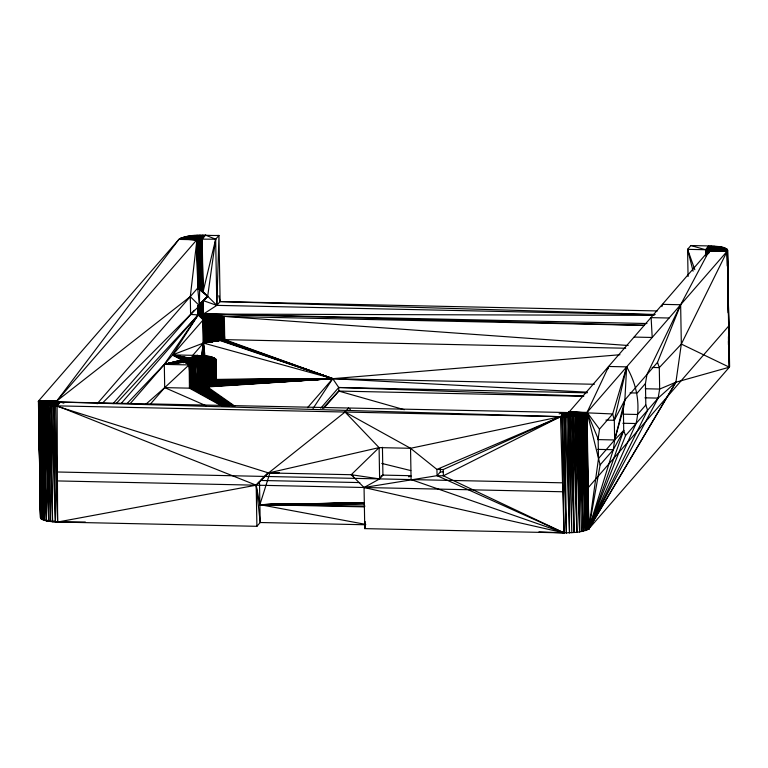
<?xml version="1.0" encoding="UTF-8"?>
<svg xmlns="http://www.w3.org/2000/svg" width="768" height="768" viewBox="0 0 768 768"><rect width="100%" height="100%" fill="white"/><g stroke="black" fill="none" stroke-linecap="round" stroke-linejoin="round"><path stroke-width="1.15" d="M259.478 481.402L260.198 522.518L256.906 526.31L57.619 522.029C51.994 521.386 45.293 521.99 40.618 518.304L38.544 400.963L178.886 239.395C190.906 232.867 205.949 236.006 218.966 235.421L215.674 239.222L207.677 296.237L199.69 304.234L199.709 314.294L198.182 314.87L116.352 403.411M653.99 315.379L203.222 314.054L203.261 300.614L207.677 296.237L197.712 288.058L196.934 239.722L198.893 239.117L215.674 239.222L216.826 305.366L203.501 314.016L198.182 314.87L190.608 314.467L102.096 403.469M97.114 403.814L197.712 288.058L201.072 289.805L200.026 238.992L193.21 235.574L199.728 239.021L200.429 289.296L198.144 287.971L197.251 239.53L180.202 238.445L197.021 239.654L197.76 288.01L207.677 296.237L199.44 305.722L197.712 288.058L197.021 239.654L179.664 238.752L196.934 239.722L190.291 296.592L190.608 314.467L199.44 305.722L199.622 289.622L199.075 288.605L202.426 291.014L216.826 305.366L654.01 314.746M216.826 305.366L218.966 235.421L220.118 301.574L216.826 305.366L203.261 300.614L203.501 314.016L211.162 317.155L224.323 316.397L644.448 325.402M203.011 356.179L203.05 319.805L198.182 314.87L198.019 305.933M181.728 360.432C187.805 356.669 198.163 356.659 204.566 359.914C198.49 363.677 188.131 363.686 181.728 360.432L164.304 364.387L127.238 403.363M693.091 271.19L687.59 249.341L706.166 249.744L709.19 250.378L569.117 412.013L567.811 412.541L60.413 402.067L55.594 405.821C50.035 405.005 42.451 406.099 38.4 401.616L56.669 401.222L60.115 402.058L560.496 416.659C569.328 416.314 579.264 417.101 587.088 412.397L727.21 251.155C725.914 244.963 714.077 246.989 708.864 245.933L690.883 245.539L687.59 249.341L688.061 276.509M645.283 388.752L659.664 389.069L675.907 382.214L729.35 367.2L727.584 250.176L709.286 250.512L727.584 250.176L729.35 367.2L588.787 528.922L613.306 449.712L614.65 439.958L623.357 408.97L624.874 399.917L626.65 366.864L608.678 366.48L587.088 412.397L588.787 528.922C581.29 532.896 572.333 532.57 564.067 532.886L364.771 528.624L364.051 487.507L351.245 474.72L268.55 472.944L55.594 405.821L57.619 522.029L256.186 485.194L268.55 472.944L345.053 412.042L348.538 408.019M189.168 362.467L189.427 388.157L221.99 406.07M365.174 521.53L364.771 528.624L365.242 525.206M202.464 356.15L203.453 343.046C209.664 339.187 217.738 340.08 224.726 339.638L625.709 348.24M201.907 356.122L203.453 343.046L221.558 340.08L332.736 378.672L587.184 392.179M199.43 289.21L203.107 291.667L201.878 238.925L202.387 235.114L201.562 238.925L202.426 291.014L197.712 288.058L199.45 288.595L198.643 239.165L187.747 236.294L198.893 239.117L199.632 288.72L197.712 288.058L202.656 291.226L201.878 238.925L203.942 235.114M563.597 416.678L564.413 412.867L565.152 416.659L569.51 532.781L566.717 416.611L564.73 412.858L566.4 532.877L563.597 416.678L564.106 412.867L562.042 416.678L564.067 532.886L538.973 531.85M569.117 412.013L587.088 412.397L600.115 464.89L588.787 528.922L625.498 435.677L658.138 398.112L675.907 382.214L588.787 528.922L598.493 458.544L598.147 438.883L599.491 429.13L612.682 413.952L626.65 366.864C636.586 384.106 640.694 404.006 636.048 423.533L588.787 528.922L586.32 413.04L568.954 412.138L586.762 412.714L588.787 528.922L675.907 382.214L681.331 344.074L680.64 304.742L709.238 250.771L727.44 250.829L729.6 366.547L729.418 365.904M201.398 355.69L203.453 343.046L221.674 340.118M623.357 408.97L623.731 430.416L588.787 528.922L647.587 410.256L645.821 404.995L645.446 383.549L646.963 374.496L680.64 304.742L662.669 304.358L661.901 306.605M588.787 528.922L658.138 398.112L659.664 389.069L659.29 367.613L657.514 362.352L680.64 304.742M145.901 404.189L164.707 387.629L189.427 388.157C198.125 387.437 209.626 389.28 216.403 383.069L215.923 360.154C212.602 354.634 203.03 356.4 197.27 355.43L172.55 354.902L198.182 314.87L198.067 305.875L198.25 314.803L203.501 314.016L646.944 323.53M598.493 458.544L614.65 439.958L614.304 420.288L626.65 366.864M198.643 239.165L186.528 236.515L198.394 239.203L199.267 288.49L197.712 288.058L202.426 291.014L200.822 235.142L201.562 238.925L202.656 291.226L199.382 289.104L203.107 291.667L215.674 239.222L205.478 235.133L201.878 238.925M202.195 290.803L199.334 289.027L201.974 290.592L200.947 238.944L199.267 235.181L201.254 238.934L202.195 290.803L197.712 288.058L198.941 288.298L198.163 239.251L185.376 236.746L197.952 239.299L198.787 288.211L200.218 289.133L199.44 239.05L191.77 235.728L199.728 239.021L200.851 289.632L197.712 288.058L199.104 288.384L198.394 239.203L185.376 236.746M597.869 439.594L614.65 439.958L624.874 399.917L657.514 362.352M121.459 403.152L198.182 314.87L210.134 317.318L211.565 340.397L223.488 339.696L223.085 316.378L202.877 314.016L202.387 301.478L202.57 314.016L203.222 314.054L202.829 301.046L200.448 303.466M607.997 368.784L608.678 366.48M269.99 472.675L259.891 504.643L365.712 524.39M189.926 362.506L189.024 364.915L191.011 388.176L222.336 405.706M39.59 454.147L40.435 517.661L38.544 400.963L56.698 401.088L196.867 239.779L178.886 239.395L56.678 401.155L38.419 401.29L40.618 518.304L38.688 402.259L56.726 401.347L38.986 402.566L41.222 518.928L39.389 402.874L56.87 401.472L38.986 402.566M559.104 413.846L563.798 412.858L562.042 416.678L566.4 532.877M652.099 367.459L659.29 367.613L681.331 344.074L727.21 251.155L709.238 250.771M605.914 420.115L614.304 420.288L624.874 399.917M619.987 354.73L332.736 378.672L216.403 383.069L215.99 359.827L204.557 360.077L215.923 360.154C208.579 365.741 197.837 364.358 189.024 364.915L164.304 364.387L164.707 387.629L150.547 403.93M600.115 464.89L613.306 449.712L623.731 430.416L625.498 435.677M313.056 408.461L332.736 378.672L594.374 384.278M323.923 408.173L338.794 391.066L338.726 387.494L332.736 378.672L224.726 339.638L212.64 340.243L211.162 317.155L203.242 314.064L198.182 314.87L164.304 364.387L185.741 362.102L189.024 364.915L191.482 362.554L190.608 364.934L191.011 388.176M190.694 362.534L189.024 364.915L164.707 387.629L206.333 405.84M307.555 407.645L332.736 378.672L223.67 339.802L203.453 343.046L172.55 354.902L189.312 357.994L197.27 355.43L195.6 357.811L195.677 362.582M710.381 245.971L705.869 249.734L705.984 255.677L705.869 249.734L708.864 245.933L705.562 249.725L705.667 255.715M205.478 235.133L202.186 238.934L203.107 291.667M113.088 403.67L194.314 310.195M130.464 403.334L203.664 319.296L211.162 317.155L211.565 340.397L224.726 339.638L224.323 316.397L203.501 314.016L198.442 314.678L198.192 305.741L198.336 314.746L203.232 314.054M192.499 355.642L203.453 343.046L219.677 340.435L332.736 378.672L207.494 386.947L205.795 363.917L199.795 361.997L207.091 363.706L208.723 386.717L208.32 363.475L201.024 361.757L209.472 363.226L210.95 386.198L332.736 378.672L222.624 339.946L203.722 342.787L203.05 319.805M320.736 408.202L338.726 387.494L587.194 392.822M258.826 482.16L256.186 485.194L256.906 526.31M561.619 413.837L563.798 412.858L560.496 416.659L564.067 532.886L364.051 487.507L437.088 475.67L440.381 471.869L440.304 468.739M645.446 383.549L637.2 393.034L630.01 392.88M645.821 404.995L637.574 414.48L623.194 414.173M588.403 487.488L728.726 326.006M322.608 408.49L338.794 391.066L583.67 396.317M614.65 439.958L623.731 430.416M201.552 303.523L201.946 314.045L203.222 314.054L199.709 314.294L199.546 304.339L199.709 314.294L203.222 314.054L198.874 314.496L198.672 305.232L198.71 314.554L203.222 314.054L202.608 301.258M268.55 472.531L256.186 485.194L260.198 522.518L365.674 524.774M202.992 300.941L207.677 296.237M201.514 302.352L201.946 314.045L201.946 301.92L202.57 314.016L202.166 301.699L202.253 314.026M261.13 479.77L268.55 472.416M353.261 475.843L351.245 474.72L379.085 447.619L410.544 448.291L560.496 416.659L443.376 475.805L437.088 475.67L436.915 469.411L410.544 448.291L345.053 412.042L379.085 447.619L379.622 478.906L364.051 487.507M194.899 362.563L194.813 357.792L197.27 355.43L190.07 357.936L190.157 362.707M199.277 304.627L199.478 314.342L203.222 314.054L201.638 314.054L201.293 302.573L201.341 314.083L203.222 314.054L198.566 314.621L198.355 305.568L198.442 314.678L198.269 305.664M55.594 405.821L60.115 402.058L54.096 405.754L55.392 521.914L85.334 522.01M56.698 401.088L38.765 400.637L56.746 401.021L190.291 296.592L199.44 305.722M194.102 362.554L194.026 357.792L197.27 355.43L190.848 357.878L190.934 362.65M706.541 254.477L706.464 249.763L713.347 246.125L706.166 249.744L706.253 254.477L706.166 249.744L711.878 246.038L705.869 249.734M193.306 362.563L193.229 357.792L197.27 355.43L191.635 357.84L191.722 362.611M380.851 476.256L382.925 475.104L410.89 475.709M54.643 521.261L48.672 521.222L47.242 405.11L58.694 401.952L48.509 405.283L52.55 521.702L49.834 405.427L59.232 402.01L51.206 405.562L55.392 521.914L52.637 405.667L59.52 402.029L51.206 405.562L52.55 521.702L56.131 521.712M52.637 405.667L59.808 402.048L54.096 405.754L57.619 522.029L57.12 405.859L60.413 402.067L63.85 403.162M561.667 413.933L563.798 412.858M192.509 362.582L192.432 357.811L197.27 355.43M560.496 416.659L436.915 469.411L443.213 469.546L560.496 416.659L57.12 405.859L256.186 485.194L259.891 504.643L364.157 506.87M49.834 405.427L58.963 401.981L48.509 405.283L50.534 521.491L55.325 521.51M707.539 249.869L719.933 246.874L707.779 249.907L707.606 253.411L707.539 249.869L718.733 246.682L707.29 249.84L707.357 253.382L707.29 249.84L717.475 246.509L707.021 249.811L707.088 253.382L707.021 249.811L716.15 246.365L706.742 249.782L706.819 254.477L706.742 249.782L714.768 246.23L706.464 249.763L706.56 254.458M48.067 520.378L44.477 520.339L42 404.006L57.571 401.75L42.893 404.256L46.416 520.81L43.862 404.496L57.974 401.837L44.918 404.717L48.672 521.222L46.042 404.918L58.205 401.885L44.918 404.717L46.416 520.81L48.806 520.829M181.795 360.096L164.304 364.387L185.155 362.006M46.042 404.918L58.445 401.923L47.242 405.11L50.534 521.491M181.738 360.259L164.304 364.387L184.608 361.891M379.085 447.619L268.55 472.944L279.302 472.694M181.776 360.595L164.304 364.387L184.099 361.776M707.827 253.44L707.779 249.907L721.066 247.075L708 249.955L708.058 253.536L708 249.955L722.122 247.296L708.211 249.994L708.269 253.574L708.211 249.994L723.091 247.536L708.413 250.042L708.48 253.584L708.586 250.09L723.974 247.786L708.413 250.042M181.882 360.758L164.304 364.387L183.629 361.642M182.045 360.912L164.304 364.387L181.91 359.933L172.55 354.902L188.573 358.07L188.774 362.822M43.862 404.496L57.763 401.798L42.893 404.256L44.477 520.339L41.203 403.738L57.235 401.645L40.502 403.459L42.23 519.523L39.389 402.874L56.976 401.53L39.898 403.171L42.23 519.523M182.256 361.075L164.304 364.387L183.216 361.507M182.525 361.229L164.304 364.387L182.842 361.373M408.509 476.774L410.861 476.381M223.085 316.378L224.726 339.638L203.453 343.046L203.549 356.227M203.309 319.546L204.067 342.538L222.653 339.946L203.722 342.787L203.309 319.546L198.182 314.87L211.162 317.155M234.864 406.166L207.494 386.947L207.091 363.706L200.429 361.882L208.32 363.475L209.875 386.467L332.736 378.672L220.589 340.253L203.722 342.787L224.726 339.638L221.002 339.638L219.35 316.435L203.501 314.016L198.336 314.746L198.125 305.818L198.25 314.803M219.446 340.368L204.067 342.538L221.558 340.08L204.067 342.538L203.664 319.296L198.182 314.87L209.155 317.501L210.538 340.56L224.726 339.638L216.086 339.888L214.502 316.752L203.501 314.016L644.41 325.248M42 404.006L57.389 401.702L41.203 403.738L43.238 519.946L40.502 403.459L57.091 401.587L39.898 403.171M220.589 340.253L219.542 340.397M204.067 342.538L224.726 339.638L214.906 339.994L213.35 316.867L203.501 314.016L221.846 316.378L223.488 339.619M219.677 340.435L223.651 339.792L204.499 342.278L203.664 319.296M221.539 340.08L204.499 342.278L204.096 319.046L198.182 314.87L208.234 317.693L209.568 340.742L223.603 339.773L204.499 342.278L224.726 339.638L213.754 340.109L212.237 317.002L203.501 314.016L220.598 316.397L222.259 339.696L223.488 339.696L222.25 339.619L221.846 316.378M709.008 250.262L709.056 252.643L709.104 250.32L726.077 248.621L709.008 250.262L708.922 252.595L708.883 250.205L725.472 248.333L708.749 250.147L708.787 252.49L708.749 250.147L724.771 248.054L708.586 250.09L708.634 252.451M204.096 319.046L205.008 342.038L219.322 340.33M209.155 317.501L209.568 340.742L223.526 339.734L206.256 341.568L205.19 318.557L198.182 314.87L206.573 318.106L207.782 341.136L223.603 339.773L208.646 340.925L207.379 317.894L198.182 314.87L204.605 318.797L205.008 342.038L220.416 340.195M222.509 339.898L205.008 342.038L221.424 340.032M205.008 342.038L223.603 339.773L207.782 341.136L207.379 317.894M204.605 318.797L205.594 341.798L219.101 340.243M205.19 318.557L205.594 341.798L220.253 340.128L206.256 341.568L205.843 318.326L198.182 314.87M219.226 340.291L220.378 340.176L206.256 341.568L224.726 339.638L210.538 340.56L210.134 317.318M218.726 340.013L219.926 339.936L209.568 340.742L224.726 339.638L205.594 341.798L221.366 340.013M205.594 341.798L223.574 339.763L206.986 341.347L205.843 318.326M206.256 341.568L223.555 339.754M206.573 318.106L206.986 341.347L220.032 340.013M208.234 317.693L208.646 340.925L224.726 339.638L206.986 341.347L220.099 340.061M206.986 341.347L222.394 339.84L210.538 340.56L219.888 339.907M199.066 314.448L203.222 314.054L201.043 314.102L200.669 303.197L200.755 314.141L203.222 314.054L199.258 314.39L198.931 304.973L198.874 314.496M708.883 250.205L726.077 248.621M221.203 339.926L207.782 341.136L224.726 339.638M222.307 339.782L208.646 340.925L218.803 340.08M208.646 340.925L219.984 339.984M726.586 248.918L709.104 250.32L726.989 249.226L727.258 265.978M220.598 316.397L221.002 339.638L222.259 339.696L211.565 340.397L223.478 339.677L211.565 340.397L221.078 339.821L212.64 340.243L212.237 317.002M199.718 304.166L199.949 314.246L203.222 314.054L200.477 314.17L200.083 303.792L200.208 314.208L203.222 314.054M216.077 379.402L332.736 378.672L212.842 385.632L211.536 362.688L202.099 361.498L210.547 362.957L211.939 385.93L332.736 378.672L203.453 343.046L204.038 355.843M212.64 340.243L222.259 339.706L212.64 340.243L218.64 339.936M216.048 379.805L332.736 378.672L214.358 385.027L213.245 362.093L203.002 361.21L212.438 362.39L213.648 385.334L332.736 378.672L216.096 379.594M215.712 380.285L332.736 378.672L215.472 384.384L214.56 361.469L203.712 360.902L213.955 361.786L214.963 384.71L332.736 378.672L215.923 380.035M681.331 344.074L729.35 367.2L727.296 249.533L709.248 250.445L709.152 252.701L709.19 250.378L726.989 249.226L709.19 250.378L727.488 249.859L709.286 250.512M213.35 316.867L213.754 340.109L219.821 339.811L214.906 339.994L214.502 316.752M215.683 316.646L216.086 339.888L222.269 339.725L218.554 339.792L216.883 316.56L203.501 314.016L215.683 316.646L217.286 339.802L218.554 339.773L218.112 316.483L203.501 314.016M218.573 339.84L222.259 339.696L213.754 340.109L219.869 339.878L218.582 339.85L219.802 339.773L218.112 316.483M204.288 361.814L204.25 359.424L215.53 358.838L216.029 383.894L332.736 378.672L216.605 380.544M213.754 340.109L223.478 339.686L216.086 339.888L221.002 339.638M223.478 339.677L214.906 339.994L221.04 339.744L219.754 339.677L219.35 316.435M215.923 360.154L204.499 360.25L215.75 360.49L216.336 383.395L332.736 378.672L216.173 380.832M214.906 339.994L222.259 339.706M216.086 339.888L221.04 339.763M215.549 376.032L215.53 358.838L204.413 359.587L215.789 359.165L215.933 382.08L332.736 378.672L215.866 384.058L215.069 361.142L204.211 360.576L215.462 360.816L215.866 384.058L215.616 360.653L204.384 360.413L215.462 360.816M215.558 381.763L332.736 378.672L216.154 383.731L215.789 359.165L204.518 359.75L215.952 359.491L216.336 383.395M727.584 250.176L709.306 250.637L727.565 250.502M216.259 381.427L332.736 378.672L216.355 382.733L215.933 382.08M215.683 381.139L332.736 378.672L216.202 382.406L215.952 359.491L204.566 359.914L215.99 359.827L216.403 383.069M38.4 401.616L56.726 401.347L38.688 402.259L41.222 518.928M364.042 502.685L259.891 504.643L364.992 506.102M364.061 502.771L259.891 504.643L363.859 503.779M364.109 502.858L259.891 504.643L363.994 503.654M364.186 502.954L259.891 504.643L364.166 503.53M363.83 503.069L259.891 504.643L363.907 503.405M363.974 503.174L259.891 504.643L364.157 503.29M38.419 401.29L56.678 401.155L38.544 400.963L40.618 518.304M204.384 360.413L215.75 360.49L216.029 383.894M218.832 295.747L220.118 301.574L657.302 310.944M669.101 318.019L651.12 317.635L652.205 337.469L634.224 337.075M644.957 397.834L658.138 398.112M622.867 423.245L636.048 423.533M597.725 449.376L613.306 449.712M440.381 471.869L443.53 471.936M58.272 472.013L561.648 482.803M260.304 480.451L359.779 482.582M58.426 480.95L561.811 491.741M220.118 301.574L655.181 314.486M338.726 387.494L583.661 396M586.762 412.714L569.05 412.07L612.682 413.952L614.304 420.288M585.782 413.347L568.723 412.262L585.149 413.654L588.077 529.402L586.32 413.04L568.848 412.205L585.782 413.347L588.077 529.402M180.202 238.445L197.126 239.587L197.962 287.952L198.912 288.394L197.75 239.357L184.301 237.005L197.952 239.299L198.634 288.144M224.323 316.397L628.195 345.504M180.835 238.138L197.405 239.472L198.25 288L198.912 288.394L197.885 287.962M584.41 413.952L568.416 412.378L583.584 414.25L586.81 530.016L585.149 413.654L568.579 412.32L584.41 413.952L586.81 530.016M198.048 287.962L197.405 239.472L182.39 237.552L197.75 239.357L198.374 288.038L198.912 288.394L198.048 287.962L197.126 239.587M182.39 237.552L197.568 239.414L198.374 288.038M582.672 414.528L568.032 412.493L581.674 414.787L585.158 530.592L583.584 414.25L568.234 412.435L582.672 414.528L585.158 530.592M183.302 237.274L197.75 239.357M351.245 474.72L379.622 478.906L382.925 475.104L382.435 447.302M580.598 415.046L567.581 412.589L579.446 415.277L583.171 531.12L581.674 414.787L567.811 412.541L580.598 415.046L583.171 531.12M182.083 359.77L172.55 354.902L187.853 358.157L188.054 362.909M182.304 359.606L172.55 354.902L187.162 358.253L187.363 363.005M182.582 359.443L182.63 361.824L182.582 359.443L172.55 354.902L186.499 358.349L186.691 363.101M381.792 463.411L410.813 470.592M182.918 359.29L182.957 361.67L182.918 359.29L172.55 354.902L185.866 358.464L186.048 363.216L185.866 358.464M690.883 245.539L705.562 249.725M338.794 391.066L404.294 409.709M183.408 362.688L183.293 359.136L172.55 354.902L185.27 358.579L185.405 362.141M199.162 239.078L189.034 236.083L198.893 239.117L199.632 288.72L197.712 288.058L201.744 290.39L200.947 238.944L197.722 235.248L200.63 238.954L201.744 290.39L197.712 288.058L199.824 288.854L199.162 239.078L190.378 235.891L199.44 239.05L200.429 289.296L197.712 288.058L201.293 289.997L200.63 238.954L196.186 235.334L200.323 238.973L201.293 289.997L199.238 288.854L201.072 289.805L200.323 238.973L194.678 235.45L200.026 238.992L200.851 289.632L197.712 288.058L200.016 288.989L199.162 239.078L200.218 289.133L197.712 288.058M576.941 415.709L566.813 412.714L575.606 415.901L579.619 531.811L578.227 415.507L567.341 412.627L579.446 415.277L581.482 531.485L578.227 415.507L567.082 412.675L576.941 415.709L579.619 531.811M183.725 358.992L183.782 362.563L183.725 358.992L172.55 354.902L184.714 358.714L184.838 362.275L184.714 358.714M172.55 354.902L184.195 358.848L184.32 362.4M443.213 469.546L443.376 475.805L564.067 532.886L411.091 479.578L410.544 448.291M574.214 416.064L566.246 412.771L572.774 416.218L576.931 532.186L575.606 415.901L566.534 412.742L574.214 416.064L576.931 532.186M199.824 288.854L198.998 288.499L198.394 239.203M199.037 288.557L200.016 288.989M437.088 475.67L564.067 532.886M199.181 288.758L200.64 289.459L199.728 239.021M348.346 408.24L350.429 409.392M200.63 238.954L201.514 290.189L199.286 288.941L201.974 290.592L201.254 238.934M192.595 388.176L192.269 362.554L190.608 364.934L192.595 388.176L223.728 405.907M199.267 288.893L201.514 290.189M225.494 405.686L195.782 388.109L193.066 362.554L192.192 364.934L194.198 388.157L225.13 406.109M228.24 406.013L198.931 387.946L196.963 364.79L194.659 362.506L197.366 388.032L226.877 405.859M571.296 416.342L565.651 412.819L569.789 416.458L574.061 532.493L572.774 416.218L565.958 412.8L571.296 416.342L574.061 532.493M229.91 405.667L201.965 387.686L200.054 364.589L196.224 362.41L198.518 364.704L200.467 387.83L229.584 406.166M232.464 405.926L204.845 387.36L203.021 364.291L197.722 362.275L201.562 364.445L203.424 387.533L231.206 405.802M206.198 387.158L205.795 363.917L199.133 362.093L204.432 364.118L206.198 387.158L233.683 406.042M186.365 362.198L189.024 364.915L188.429 362.419M187.027 362.285L189.024 364.915L187.718 362.352M599.491 429.13L587.088 412.397L598.147 438.883M566.717 416.611L565.037 412.858L568.262 416.544L571.824 532.666L569.789 416.458L565.344 412.838L568.262 416.544L569.51 532.781M687.59 249.341L694.819 269.683M204.97 355.968L203.453 343.046L204.518 355.901M193.229 357.792L193.44 362.563M192.432 357.811L192.643 362.573M191.635 357.84L191.846 362.602M196.579 362.611L196.368 357.84L198.826 355.478L195.6 357.811L195.811 362.582M194.813 357.792L195.024 362.563M194.026 357.792L194.237 362.554M190.848 357.878L191.059 362.64M190.07 357.936L190.282 362.698M189.523 362.755L189.312 357.994L189.398 362.765M198.067 362.707L197.866 357.926L201.85 355.632L197.126 357.878L197.213 362.65M197.338 362.659L197.126 357.878L200.352 355.546L196.368 357.84L196.454 362.602M199.411 361.651L199.267 358.061L204.71 355.882L198.576 357.994L198.662 362.755L198.576 357.994L203.299 355.747L197.866 357.926L197.952 362.698M202.32 362.16L202.195 358.57L210.749 356.851L201.686 358.454L201.754 362.026M201.811 362.045L201.686 358.454L209.693 356.621L201.139 358.339L201.197 361.92L201.139 358.339L208.55 356.41L200.554 358.243L200.611 361.814L200.554 358.243L207.331 356.208L199.92 358.147L199.987 361.718L199.92 358.147L206.054 356.035L199.267 358.061L199.325 361.642M202.771 362.294L202.666 358.694L211.718 357.091L202.195 358.57L202.262 362.15M203.155 361.229L203.078 358.829L212.602 357.36L202.666 358.694L202.723 362.275M200.208 314.208L199.901 303.984L199.949 314.246M203.827 361.517L203.77 359.117L214.08 357.917L203.453 358.973L203.491 361.354L203.453 358.973L213.389 357.629L203.078 358.829L203.146 362.41M200.755 314.141L200.275 303.6M199.478 314.342L199.075 304.819M706.166 249.744L706.272 254.458M204.307 361.824L204.25 359.424L215.155 358.522L204.038 359.27L204.077 361.651L204.038 359.27L214.666 358.214L203.77 359.117L203.808 361.507M201.341 314.083L200.87 302.995M707.779 249.907L707.856 253.507M707.021 249.811L707.098 253.373M708.749 250.147L708.797 252.547M708.211 249.994L708.278 253.565M216.883 316.56L217.286 339.802M215.472 384.384L215.069 361.142L203.99 360.739L214.56 361.469L214.963 384.71M214.358 385.027L213.955 361.786L203.376 361.056L213.245 362.093L213.648 385.334M212.842 385.632L212.438 362.39L202.57 361.354L211.536 362.688L211.939 385.93M210.95 386.198L210.547 362.957L201.581 361.632L209.472 363.226L209.875 386.467M204.845 387.36L204.432 364.118L198.442 362.189L203.021 364.291L203.424 387.533M201.965 387.686L201.562 364.445L196.982 362.342L200.054 364.589L200.467 387.83M198.931 387.946L198.518 364.704L195.446 362.458L196.963 364.79L197.366 388.032M195.782 388.109L195.379 364.867L193.862 362.534L194.198 388.157M188.573 358.07L188.659 362.842M187.853 358.157L187.939 362.918M187.162 358.253L187.238 363.014M186.499 358.349L186.576 363.12M185.27 358.579L185.328 362.16M184.195 358.848L184.253 362.419M183.293 359.136L183.331 361.517M727.69 293.491L727.843 303.062M728.438 341.347L728.496 344.938M198.163 239.251L198.941 288.298M38.88 407.77L39.562 451.766M727.296 249.533L727.517 266.246M727.69 279.37L728.131 312.778M728.438 336.643L728.554 344.995M198.566 314.621L198.672 305.232M201.523 303.523L201.638 314.054M202.829 301.046L202.877 314.016M219.84 339.84L218.602 339.888L219.83 339.84M727.44 250.829L709.277 250.704L727.44 250.829M196.934 239.722L179.222 239.078L196.867 239.779"/></g></svg>
